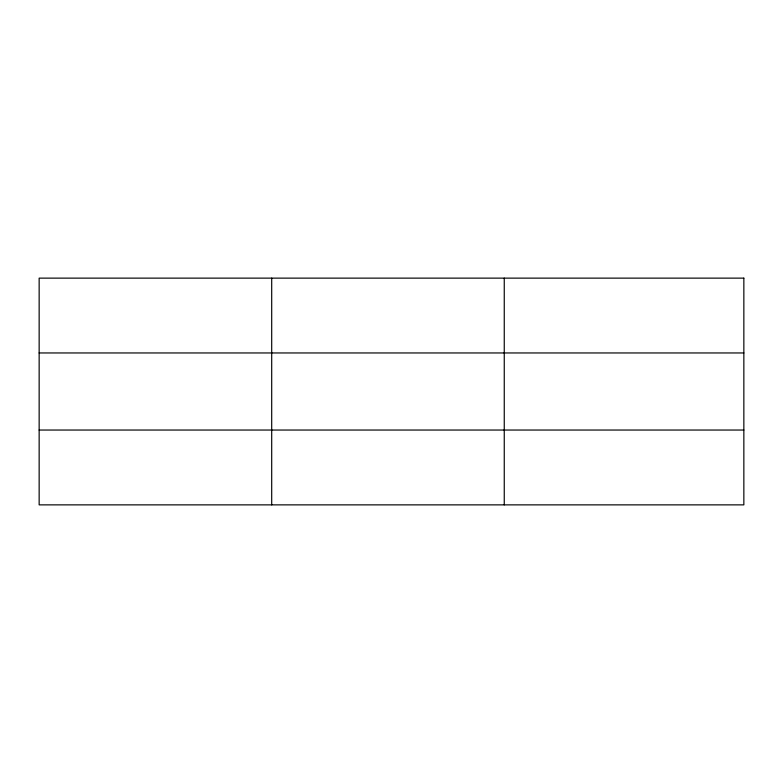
<?xml version="1.0" encoding="UTF-8"?>
<svg xmlns="http://www.w3.org/2000/svg" width="783" height="783" viewBox="0 0 783 783"><rect width="100%" height="100%" fill="white"/><g stroke="black" fill="none" stroke-linecap="round" stroke-linejoin="round"><path stroke-width="1.17" d="M271.701 504.869L271.701 278.131M504.252 504.869L504.252 278.131M39.15 352.957L743.85 352.957M39.15 430.043L743.85 430.043M743.85 278.131L743.85 504.869L39.15 504.869L39.15 278.131L743.85 278.131"/></g></svg>
